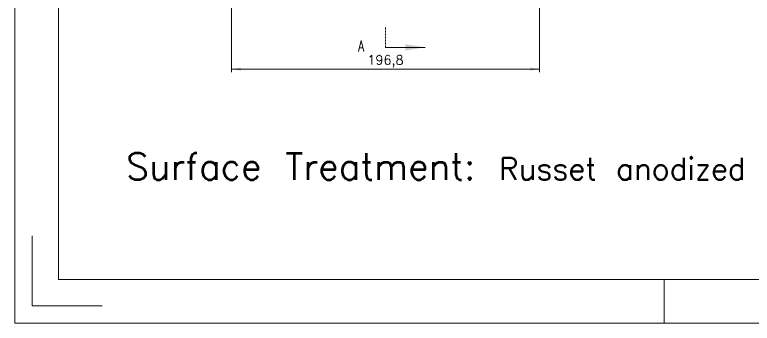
# Model space of a CAD drawing. Header units: millimetres. Extents: x 3041 to 3871, y 95 to 682.
# Drawn here: x 3040.8 to 3512.1, y 95 to 292.3 of the extents above; entities that cross this region are included whole.
import ezdxf

# ---------------------------------------------------------------- set-up
doc = ezdxf.new("R2010")
doc.units = ezdxf.units.MM
doc.linetypes.add('CENTERX2', pattern=[20.32, 12.7, -2.54, 2.54, -2.54])
doc.linetypes.add('HIDDEN', pattern=[1.905, 1.27, -0.635])
doc.layers.get('0').update_dxf_attribs({"lineweight": 18})
doc.layers.add('中心线层', color=1, linetype='CENTERX2', lineweight=25)
doc.layers.add('尺寸线层', color=3, linetype='Continuous', lineweight=18)
doc.styles.add('SLDTEXTSTYLE3', font='txt.shx', dxfattribs={"width": 0.7, "bigfont": 'gbcbig.shx'})
doc.styles.get("Standard").update_dxf_attribs({"font": 'txt.shx', "bigfont": 'gbcbig.shx'})
doc.dimstyles.new('ISO-25', dxfattribs={"dimtxt": 3.5, "dimasz": 2.5, "dimexe": 1.25, "dimexo": 0.625, "dimtad": 1, "dimtxsty": 'Standard', "dimcen": 2.5, "dimdle": 5, "dimadec": 0, "dimazin": 0, "dimtfac": 1, "dimtmove": 0, "dimatfit": 3, "dimfxl": 0, "dimarcsym": 0})

# ---------------------------------------------------------------- blocks, each defined once
blk = doc.blocks.new('*X30')
at = {"layer": '尺寸线层', "linetype": 'Continuous'}
for points in [[(3179.33, 257.51), (3185.33, 258.51), (3185.33, 256.51)], [(3376.12, 257.51), (3370.12, 258.51), (3370.12, 256.51)]]:
    blk.add_hatch(color=0, dxfattribs=at).paths.add_polyline_path(points, flags=0)
at = {"layer": '尺寸线层', "color": 0, "linetype": 'Continuous'}
for p, q in [((3179.33, 380.76), (3179.33, 255.51)), ((3376.12, 380.76), (3376.12, 255.51)), ((3179.33, 257.51), (3376.12, 257.51))]:
    blk.add_line(p, q, dxfattribs=at)
at = {"layer": '尺寸线层', "color": 0, "insert": (3277.72, 262.46), "char_height": 6, "width": 32.5714, "attachment_point": 5}
blk.add_mtext('196,8', dxfattribs=at)

msp = doc.modelspace()

# ---------------------------------------------------------------- hatches: boundary and pattern name
at = {"layer": '中心线层', "linetype": 'Continuous', "lineweight": 18}
msp.add_hatch(color=4, dxfattribs=at).paths.add_polyline_path([(3303.12, 271.42), (3290.42, 273.45), (3290.42, 269.39)], flags=0)

# ---------------------------------------------------------------- linework, layer by layer
at = {"color": 7, "linetype": 'Continuous'}
for p, q in [((3040.82, 94.95), (3040.82, 681.77)), ((3068.77, 122.89), (3068.77, 653.83)), ((3052, 106.13), (3052, 150.84)), ((3068.77, 122.89), (3842.81, 122.89)), ((3455.79, 94.95), (3455.79, 122.89)), ((3052, 106.13), (3096.71, 106.13)), ((3040.82, 94.95), (3870.75, 94.95))]:
    msp.add_line(p, q, dxfattribs=at)
at = {"color": 2, "linetype": 'Continuous'}
for p, q in [((3339.82, 122.89), (3406.89, 122.89)), ((3406.89, 122.89), (3451.6, 122.89)), ((3451.6, 122.89), (3518.66, 122.89))]:
    msp.add_line(p, q, dxfattribs=at)
at = {"layer": '中心线层', "color": 4, "linetype": 'HIDDEN', "lineweight": 18}
msp.add_line((3277.72, 271.42), (3277.72, 284.12), dxfattribs=at)
at = {"layer": '中心线层', "color": 4, "linetype": 'Continuous', "lineweight": 18}
msp.add_line((3277.72, 271.42), (3303.12, 271.42), dxfattribs=at)

# ---------------------------------------------------------------- texts
at = {"layer": '中心线层', "color": 4, "linetype": 'Continuous', "insert": (3260.21, 275.75), "char_height": 7, "width": 11.2, "attachment_point": 1, "style": 'SLDTEXTSTYLE3'}
msp.add_mtext('A', dxfattribs=at)
at = {"layer": '尺寸线层', "insert": (3111.99, 203.73), "char_height": 16.9677, "width": 461.8902, "attachment_point": 1}
msp.add_mtext('Surface Treatment: {\\H0.825097x;Russet anodized}', dxfattribs=at)

# ---------------------------------------------------------------- dimensions: what is measured, and where the dimension line sits
at = {"layer": '尺寸线层'}
dim = msp.add_linear_dim(base=(3376.12, 257.51), p1=(3179.33, 380.76), p2=(3376.12, 380.76), dimstyle='ISO-25', override={"dimtxt": 6, "dimasz": 6, "dimexe": 2, "dimexo": 0, "dimgap": 1.524, "dimtih": 1, "dimtoh": 1, "dimdec": 1, "dimzin": 0, "dimsah": 1, "dimdle": 8.16, "dimadec": 2, "dimtfill": 1, "dimtolj": 1, "dimtzin": 0}, dxfattribs=at)
dim.commit()
dim.dimension.update_dxf_attribs({"geometry": '*X30', "text_midpoint": (3277.72, 257.51)})

doc.saveas('drawing.dxf')
